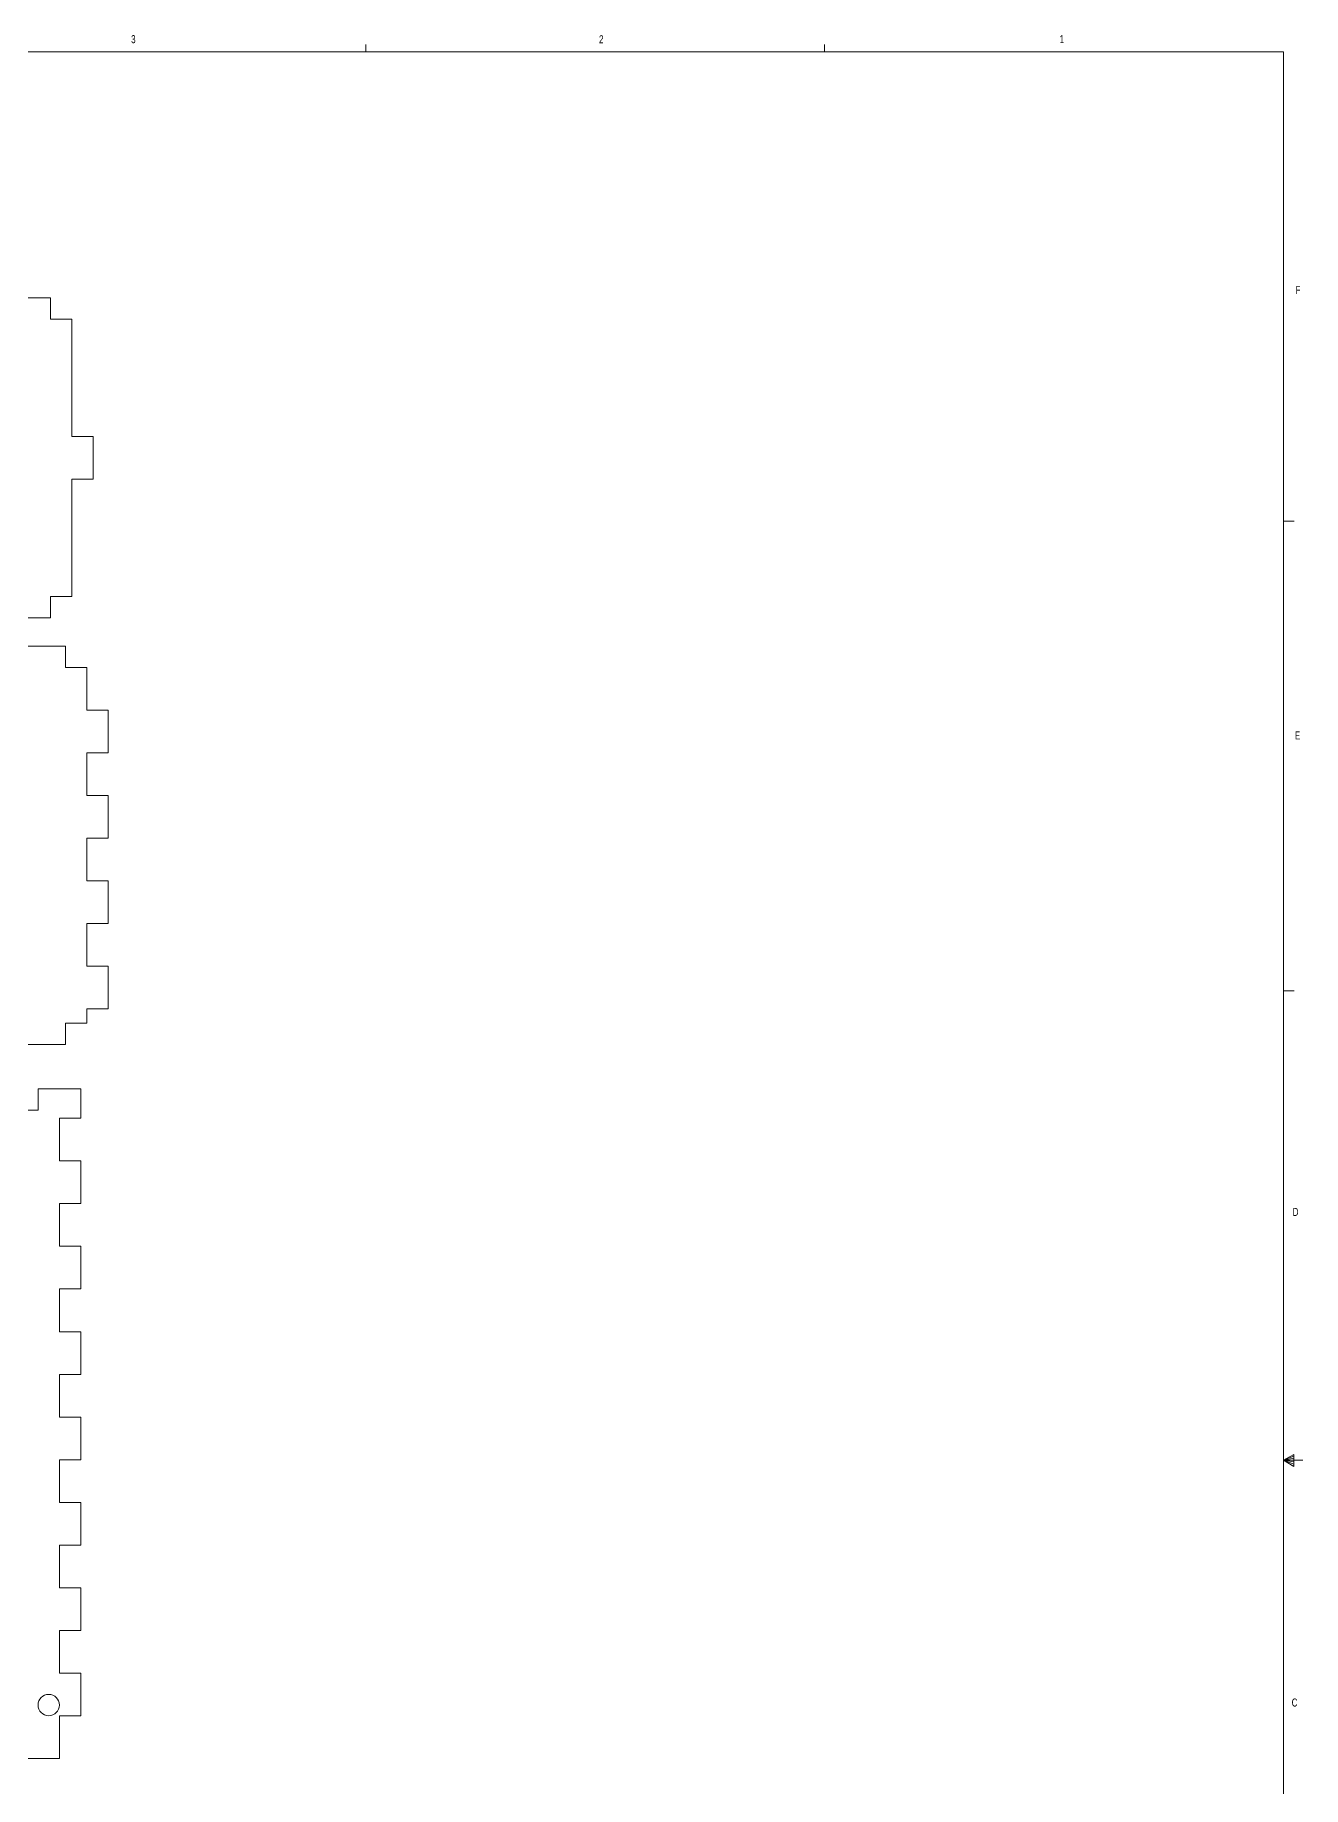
# Model space of a CAD drawing. Header units: inches. Extents: x 0.3 to 43.9, y 0.2 to 33.7.
# Drawn here: x 28.9 to 43.75, y 13.08 to 33.61 of the extents above; entities that cross this region are included whole.
import ezdxf

# ---------------------------------------------------------------- set-up
doc = ezdxf.new("R2010")
doc.units = ezdxf.units.IN
doc.header["$MEASUREMENT"] = 0
doc.styles.add('SLDTEXTSTYLE0', font='TXT', dxfattribs={"width": 0.75})

msp = doc.modelspace()

# ---------------------------------------------------------------- linework, layer by layer
at = {"color": 7, "linetype": 'Continuous', "lineweight": 0}
for p, q in [((32.773, 33.411), (32.773, 33.495)), ((38.148, 33.411), (38.148, 33.495)), ((0.523, 33.411), (43.523, 33.411)), ((43.523, 0.411), (43.523, 33.411)), ((43.523, 27.911), (43.648, 27.911)), ((43.523, 22.411), (43.648, 22.411)), ((43.523, 16.911), (43.647, 16.976)), ((43.647, 16.958), (43.523, 16.911)), ((43.647, 16.934), (43.523, 16.911)), ((43.647, 16.891), (43.523, 16.911)), ((43.647, 16.865), (43.523, 16.911)), ((43.647, 16.837), (43.523, 16.911)), ((43.523, 16.911), (43.752, 16.911)), ((43.647, 16.976), (43.647, 16.837))]:
    msp.add_line(p, q, dxfattribs=at)
at = {"color": 7, "linetype": 'Continuous', "lineweight": 15}
for p, q in [((28.579, 30.53), (29.079, 30.53)), ((29.079, 30.28), (29.079, 30.53)), ((29.329, 30.28), (29.079, 30.28)), ((29.329, 28.905), (29.329, 30.28)), ((29.579, 28.905), (29.329, 28.905)), ((29.579, 28.905), (29.579, 28.405)), ((29.329, 28.405), (29.579, 28.405)), ((29.329, 27.03), (29.329, 28.405)), ((29.079, 27.03), (29.329, 27.03)), ((29.079, 26.78), (29.079, 27.03)), ((28.579, 26.78), (29.079, 26.78)), ((29.256, 26.447), (28.756, 26.447)), ((29.256, 26.197), (29.256, 26.447)), ((29.506, 26.197), (29.256, 26.197)), ((29.506, 25.697), (29.506, 26.197)), ((29.756, 25.697), (29.506, 25.697)), ((29.756, 25.697), (29.756, 25.197)), ((29.506, 25.197), (29.756, 25.197)), ((29.506, 24.697), (29.506, 25.197)), ((29.756, 24.697), (29.506, 24.697)), ((29.756, 24.697), (29.756, 24.197)), ((29.506, 24.197), (29.756, 24.197)), ((29.506, 23.697), (29.506, 24.197)), ((29.756, 23.697), (29.506, 23.697)), ((29.756, 23.697), (29.756, 23.197)), ((29.506, 22.697), (29.506, 23.197)), ((29.506, 23.197), (29.756, 23.197)), ((29.756, 22.697), (29.506, 22.697)), ((29.756, 22.697), (29.756, 22.197)), ((29.506, 22.197), (29.756, 22.197)), ((29.506, 22.032), (29.506, 22.197)), ((29.256, 22.032), (29.506, 22.032)), ((29.256, 21.78), (29.256, 22.032)), ((29.256, 21.78), (28.756, 21.78)), ((28.934, 21.013), (28.934, 21.263)), ((29.434, 21.263), (28.934, 21.263)), ((29.434, 21.263), (29.434, 20.916)), ((28.434, 21.013), (28.934, 21.013)), ((29.434, 20.916), (29.184, 20.916)), ((29.184, 20.916), (29.184, 20.416)), ((29.184, 20.416), (29.434, 20.416)), ((29.434, 20.416), (29.434, 19.916)), ((29.434, 19.916), (29.184, 19.916)), ((29.184, 19.916), (29.184, 19.416)), ((29.184, 19.416), (29.434, 19.416)), ((29.434, 19.416), (29.434, 18.916)), ((29.434, 18.916), (29.184, 18.916)), ((29.184, 18.916), (29.184, 18.416)), ((29.184, 18.416), (29.434, 18.416)), ((29.434, 18.416), (29.434, 17.916)), ((29.434, 17.916), (29.184, 17.916)), ((29.184, 17.916), (29.184, 17.416)), ((29.184, 17.416), (29.434, 17.416)), ((29.434, 17.416), (29.434, 16.916)), ((29.434, 16.916), (29.184, 16.916)), ((29.184, 16.916), (29.184, 16.416)), ((29.184, 16.416), (29.434, 16.416)), ((29.434, 16.416), (29.434, 15.916)), ((29.434, 15.916), (29.184, 15.916)), ((29.184, 15.916), (29.184, 15.416)), ((29.184, 15.416), (29.434, 15.416)), ((29.434, 15.416), (29.434, 14.916)), ((29.434, 14.916), (29.184, 14.916)), ((29.184, 14.916), (29.184, 14.416)), ((29.184, 14.416), (29.434, 14.416)), ((29.434, 14.416), (29.434, 13.916)), ((29.434, 13.916), (29.184, 13.916)), ((29.184, 13.916), (29.184, 13.416)), ((29.184, 13.416), (28.434, 13.416))]:
    msp.add_line(p, q, dxfattribs=at)
msp.add_circle((29.059, 14.041), 0.125, dxfattribs=at)

# ---------------------------------------------------------------- texts
at = {"color": 7, "linetype": 'Continuous', "lineweight": 0, "char_height": 0.0938, "attachment_point": 1, "style": 'SLDTEXTSTYLE0'}
for s, insert in [('3', (30.024, 33.606)), ('2', (35.505, 33.605)), ('1', (40.902, 33.607)), ('F', (43.665, 30.669)), ('E', (43.657, 25.449)), ('D', (43.632, 19.866)), ('C', (43.62, 14.118))]:
    msp.add_mtext(s, dxfattribs=dict(at, insert=insert))

doc.saveas('drawing.dxf')
